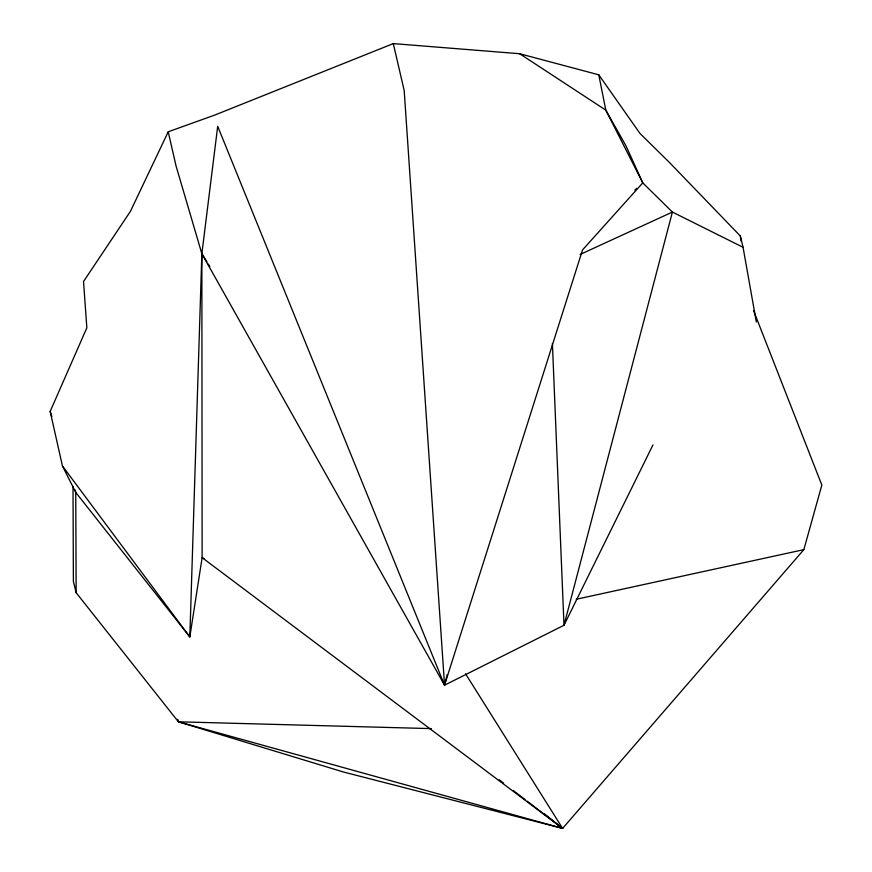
<?xml version="1.0" encoding="UTF-8"?>
<svg xmlns="http://www.w3.org/2000/svg" width="872" height="872" viewBox="0 0 872 872"><rect width="100%" height="100%" fill="white"/><g stroke="black" fill="none" stroke-linecap="round" stroke-linejoin="round"><path stroke-width="1.31" d="M447.194 674.634L444.546 685.185L563.999 625.257L652.954 444.96M73.008 486.511L73.39 581.406L76.147 592.709L178.379 721.798L343.437 771.993L562.604 828.4L803.842 549.643L821.838 485.072L753.604 310.715M598.781 74.807L605.811 110.145L625.933 145.744L642.773 182.869L582.529 249.937L444.546 685.185L217.695 126.309L201.857 253.752L202.13 557.633L189.824 636.931L75.744 492.397L62.457 465.997L50.162 411.431L86.84 327.828L83.527 281.514L130.419 211.362L168.22 131.792L214.937 115.006L393.283 43.6L519.647 53.726L598.781 74.807L639.972 133.449L669.609 162.639L740.306 235.985L743.053 247.288L756.351 322.019M634.827 190.161L636.811 188.341M580.087 254.482L672.41 212.06L743.053 247.288M576.25 599.26L803.842 549.643M177.768 719.291L178.379 721.798L431.346 728.621M178.379 721.798L562.604 828.4L465.539 673.773M204.539 558.876L202.13 557.633L562.604 828.4L544.531 813.914M519.647 53.726L605.811 110.145L642.773 182.869L672.41 212.06L563.999 625.257L552.401 343.492M499.264 779.764L503.558 783.067M513.227 790.479L525.031 799.548M527.178 801.194L562.604 828.4M62.457 465.997L189.824 636.931L201.857 253.752L176.013 165.833L168.22 131.792M206.926 261.829L201.857 253.752L444.546 685.185L404.194 90.535L393.283 43.6M208.375 264.129L209.825 266.44M50.162 411.431L51.851 416.587M75.123 489.879L75.744 492.397L76.147 592.709M740.306 235.985L741.255 241.326"/></g></svg>
